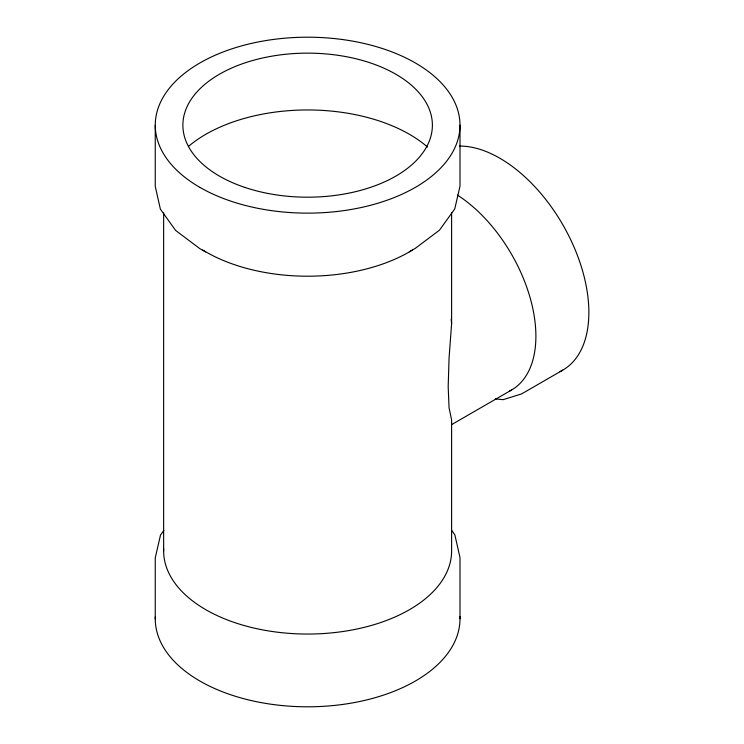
<?xml version="1.0" encoding="UTF-8"?>
<svg xmlns="http://www.w3.org/2000/svg" width="744" height="744" viewBox="0 0 744 744"><rect width="100%" height="100%" fill="white"/><g stroke="black" fill="none" stroke-linecap="round" stroke-linejoin="round"><path stroke-width="1.12" d="M163.689 548.774A143.983 83.123 0 0 0 305.868 634.037A143.983 83.123 0 0 0 451.608 550.802L451.608 419.942L449.06 407.805L448.186 386.694L449.06 358.041L451.608 323.817L451.608 212.645M163.829 530.444L160.509 535.057L155.254 557.823L155.254 618.943M451.562 424.647L511.454 390.07M562.697 370.168L521.535 393.939L503.111 399.668L495.206 398.896M409.284 251.77L415.217 248.403L439.472 230.166L454.742 208.943L459.997 186.177L459.997 125.057M205.67 251.946L199.736 248.58L175.565 230.38L160.388 209.166L155.254 186.4L155.254 125.28M451.562 530.221L454.863 534.834L459.997 557.6L459.997 618.72M451.19 319.213L451.608 323.817M163.643 212.951L163.643 551.044M457.448 195.086A117.561 67.871 60 0 1 530.918 300.641A117.561 67.871 60 0 1 509.51 391.112M459.653 146.075A125.95 72.717 60 0 1 573.159 245.074A125.95 72.717 60 0 1 559.739 371.712M412.567 249.993A143.983 83.123 0 0 1 202.703 250.003M188.474 146.41A143.983 83.123 0 0 1 427.53 147.061M459.941 616.544A152.371 87.969 0 0 1 307.821 706.8A152.371 87.969 0 0 1 155.301 616.767M245.111 187.497A124.76 72.029 0 0 0 432.385 125.262A124.76 72.029 0 0 0 245.381 62.747A124.76 72.029 0 0 0 245.111 187.497M200.006 187.442A152.371 87.969 0 0 0 454.844 147.842A152.371 87.969 0 0 0 268.026 40.223A152.371 87.969 0 0 0 200.006 187.442"/></g></svg>
